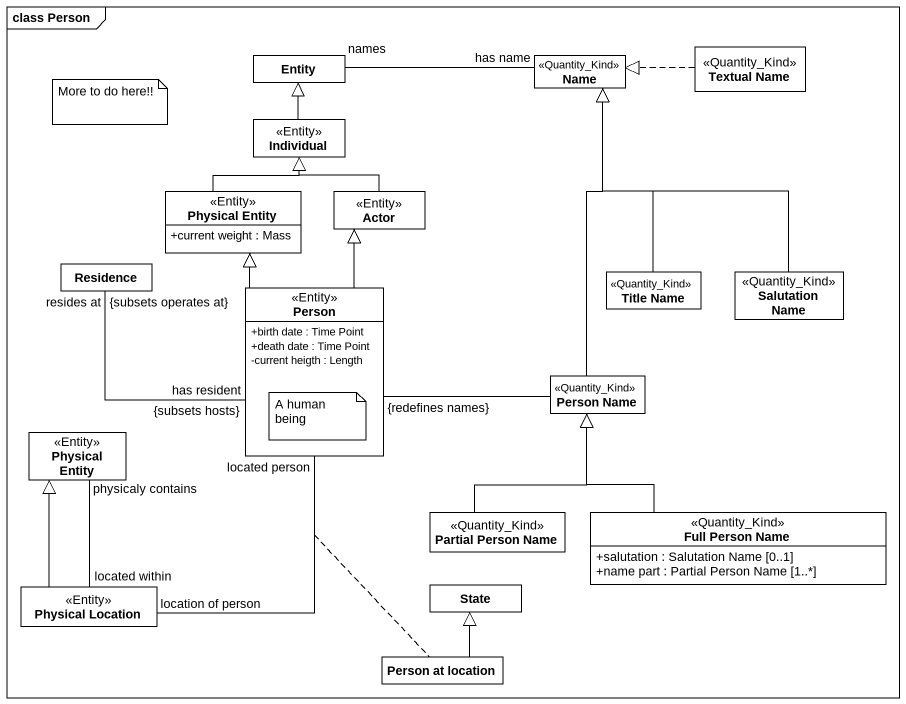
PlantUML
@startuml
mainframe class Person
hide circle
hide empty members
skinparam classAttributeIconSize 0
class "Entity" as Entity_
class Name <<Quantity_Kind>>
class "Textual Name" as Textual_Name <<Quantity_Kind>>
class Individual <<Entity>>
class "Physical Entity" as Physical_Entity <<Entity>> {
  +current weight : Mass
}
class "Actor" as Actor_ <<Entity>>
class Residence
class "Person" as Person_ <<Entity>> {
  +birth date : Time Point
  +death date : Time Point
  -current heigth : Length
}
class "Title Name" as Title_Name <<Quantity_Kind>>
class "Salutation Name" as Salutation_Name <<Quantity_Kind>>
class "Person Name" as Person_Name <<Quantity_Kind>>
class "Physical Entity" as Physical_Entity_2 <<Entity>>
class "Partial Person Name" as Partial_Person_Name <<Quantity_Kind>>
class "Full Person Name" as Full_Person_Name <<Quantity_Kind>> {
  +salutation : Salutation Name [0..1]
  +name part : Partial Person Name [1..*]
}
class "Physical Location" as Physical_Location <<Entity>>
class "State" as State_
class "Person at location" as Person_at_location
Name "has name" -left- "names" Entity_
Textual_Name .left.|> Name
Individual -up-|> Entity_
Physical_Entity -up-|> Individual
Actor_ -up-|> Individual
Person_ -up-|> Physical_Entity
Person_ -up-|> Actor_
Person_ "has resident\n{subsets hosts}" -left- "resides at\n{subsets operates at}" Residence
Person_ "located person" -- "location of person" Physical_Location
(Person_, Physical_Location) .. Person_at_location
Title_Name -up-|> Name
Salutation_Name -up-|> Name
Person_Name -up-|> Name
Person_Name -left- "{redefines names}" Person_
Physical_Entity_2 "physicaly contains" -- "located within" Physical_Location
Partial_Person_Name -up-|> Person_Name
Full_Person_Name -up-|> Person_Name
Physical_Location -up-|> Physical_Entity_2
Person_at_location -up-|> State_
note as N1
  More to do here!!
end note
note bottom of Person_ : A human being
@enduml
